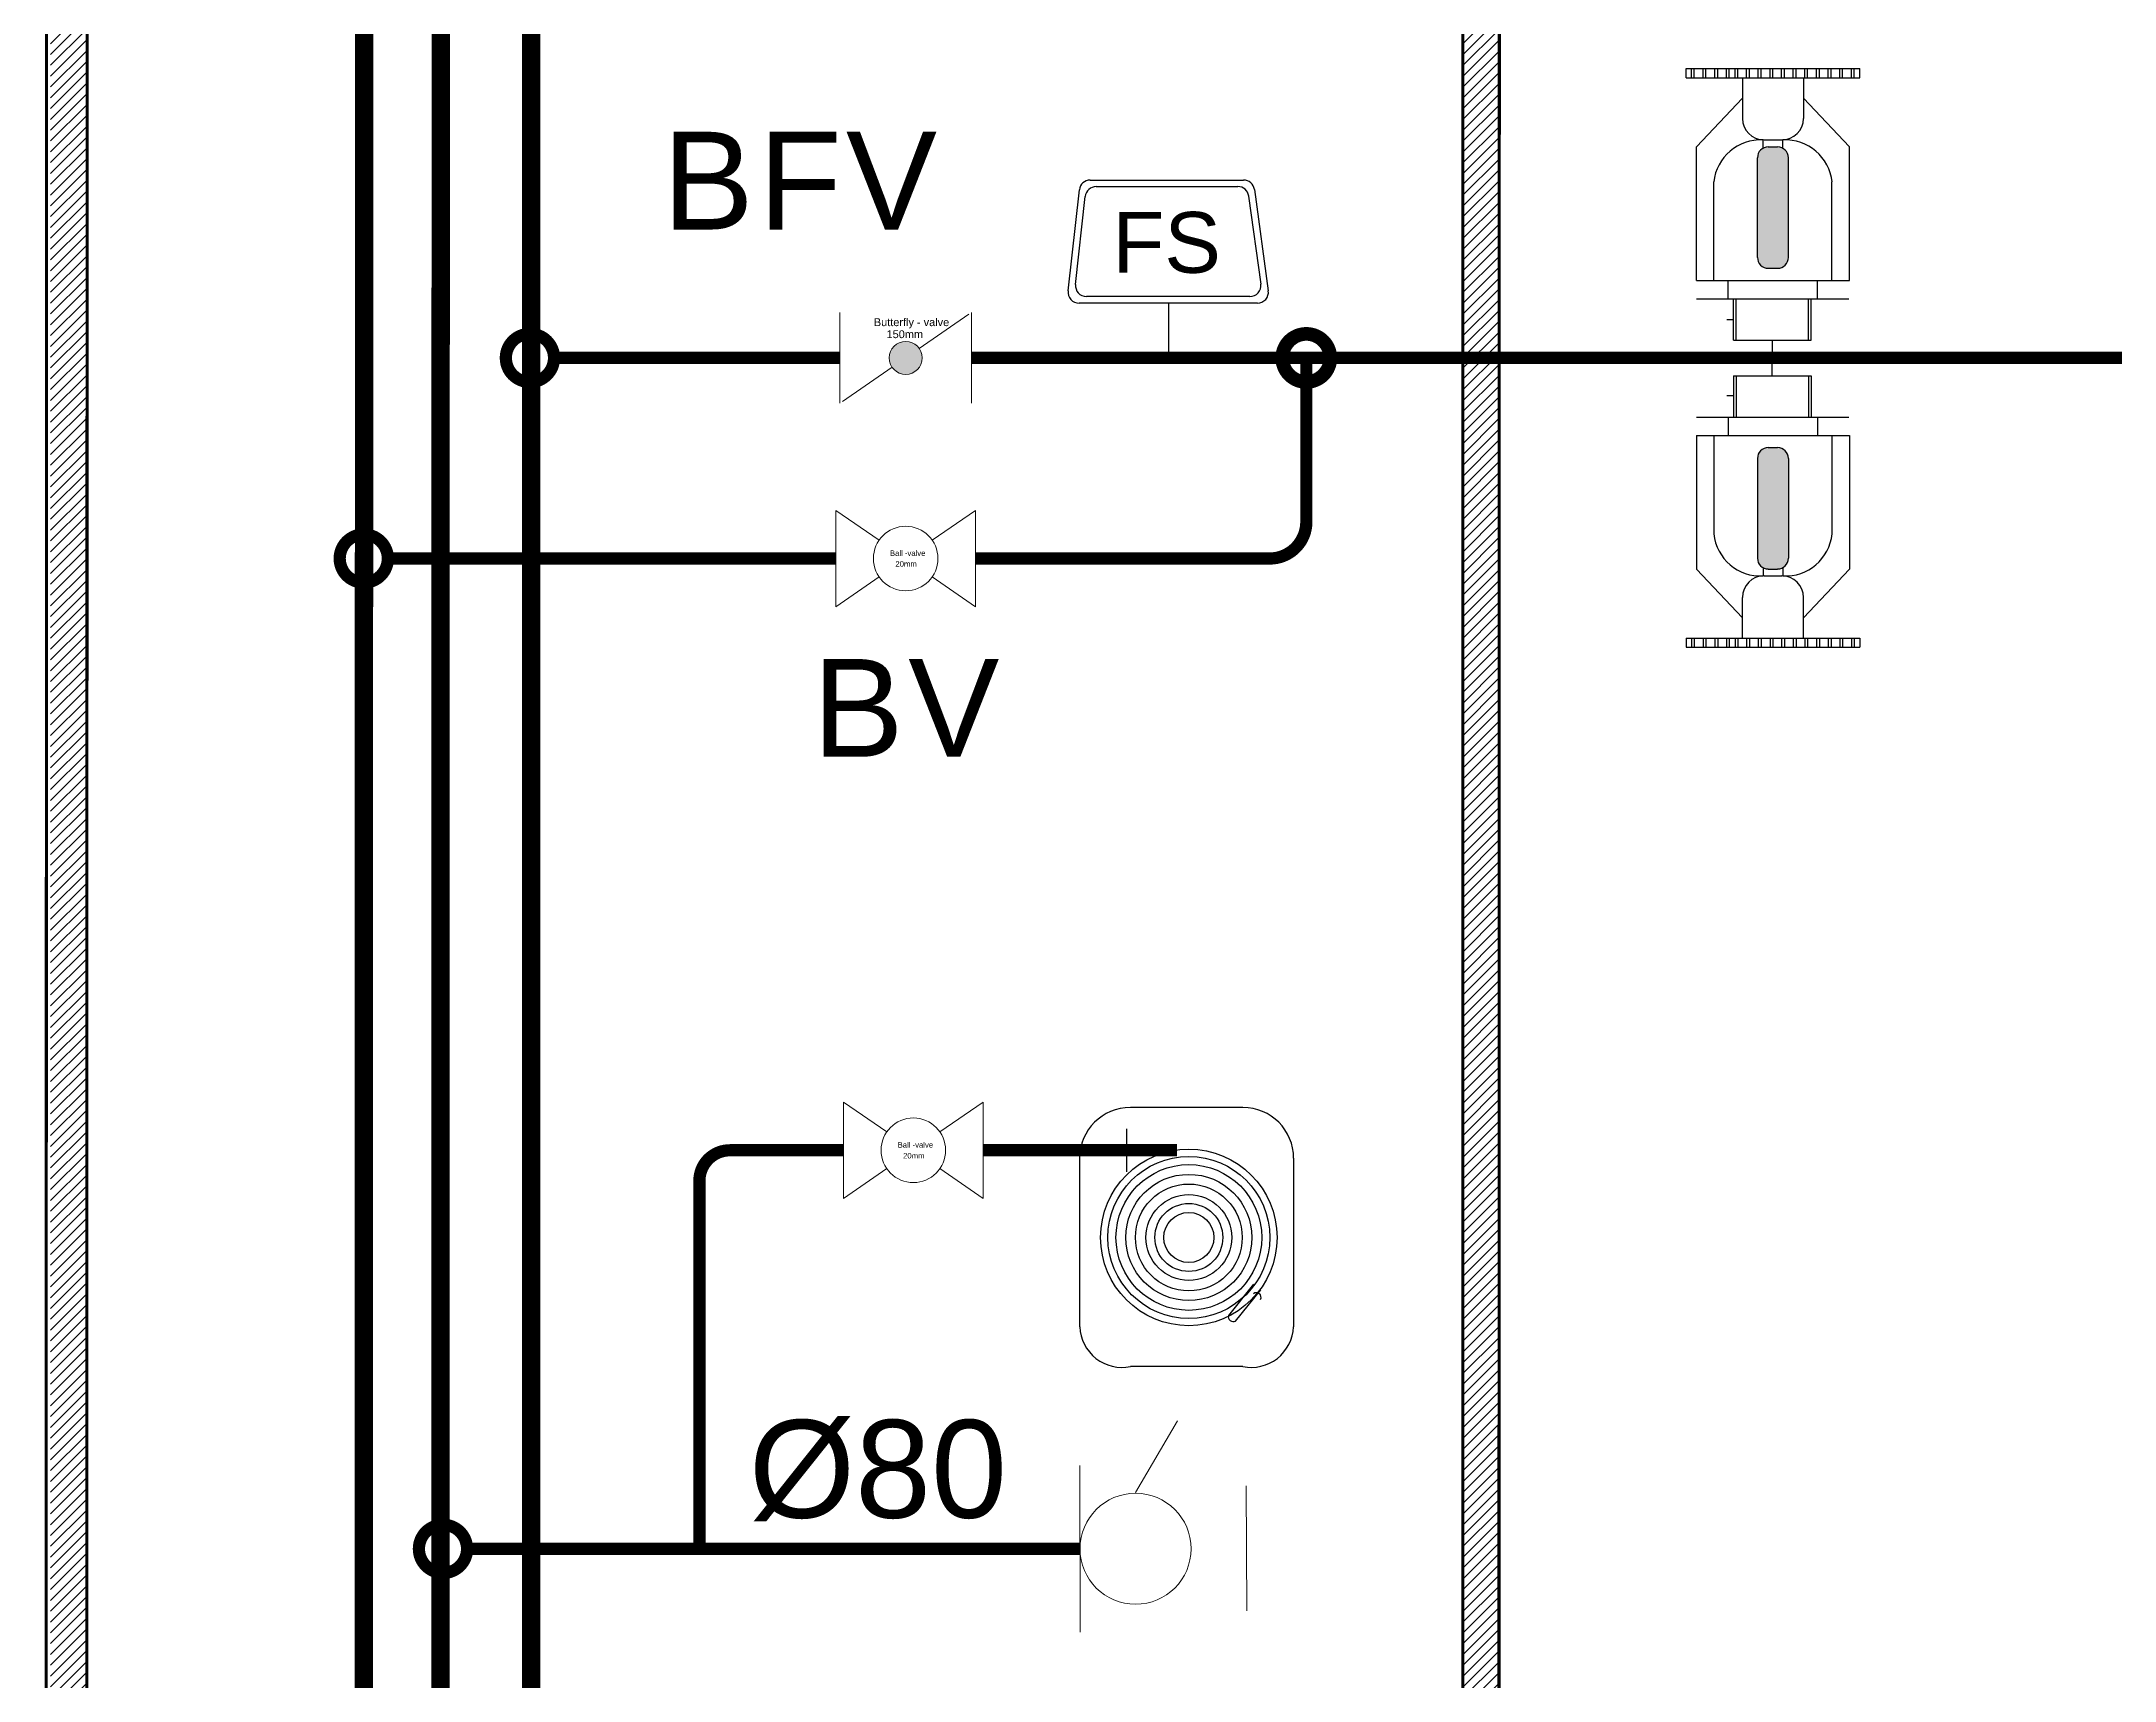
# Model space of a CAD drawing. Header units: millimetres. Extents: x -3573983 to -3087264, y -262072 to -30148.
# Drawn here: x -3178058 to -3161103, y -126798 to -113397 of the extents above; entities that cross this region are included whole.
import ezdxf

# ---------------------------------------------------------------- set-up
doc = ezdxf.new("R2010")
doc.units = ezdxf.units.MM
doc.header["$LTSCALE"] = 2
doc.header["$MEASUREMENT"] = 0
doc.linetypes.add('CONTINOUS', pattern=[0])
doc.layers.get('0').update_dxf_attribs({"color": 251})
for name, color, linetype in [('3.First Floor Plan prot$0$Firepro-notes', 7, 'Continuous'), ('3.First Floor Plan prot$0$Firepro-valves', 7, 'Continuous'), ('DETAILS', 222, 'Continuous'), ('HEAD', 1, 'Continuous'), ('McD-FIRE-FLOW SWITCH', 6, 'Continuous')]:
    doc.layers.add(name, color=color, linetype=linetype)
for name, color, linetype, lineweight in [('MCD-FIRE-SANCTION', 7, 'Continuous', 9), ('TITLE', 7, 'Continuous', 20), ('WALL', 251, 'Continuous', 15)]:
    doc.layers.add(name, color=color, linetype=linetype, lineweight=lineweight)
doc.styles.add('3.First Floor Plan prot$0$FP-Text', font='arial.ttf', dxfattribs={"width": 0.9})
doc.styles.add('ARIAL', font='arial.ttf')
doc.styles.get("Standard").update_dxf_attribs({"font": 'arial.ttf'})

# ---------------------------------------------------------------- blocks, each defined once
blk = doc.blocks.new('3.First Floor Plan prot$0$Flow Switch')
at = {"layer": '3.First Floor Plan prot$0$Firepro-valves', "color": 6}
for p, q in [((123.1, -199.8), (123.1, 200.6)), ((150.3, 225), (377.4, 200)), ((165.1, 208.6), (362.6, 186.8)), ((137.8, -182.9), (137.8, 184.1)), ((384.5, 162.4), (384.5, -155.8)), ((399.3, 175.6), (399.3, -168.6)), ((123.1, 0), (0, 0)), ((363.3, -180.1), (165.7, -207.3)), ((378.1, -193), (151, -224.2))]:
    blk.add_line(p, q, dxfattribs=at)
for centre, major_axis, start_param, end_param in [((147.6, 200.6), (-24.6, 0), 4.602896, 6.283194), ((162.4, 184.1), (-24.6, 0), 4.602896, 6.283194), ((360, 162.4), (-24.6, 0), 3.141615, 4.602909), ((374.7, 175.6), (-24.6, 0), 3.141615, 4.602909), ((162.4, -182.9), (-24.6, 0), 0.000067, 1.707435), ((360, -155.8), (24.6, 0), -1.434254, -0.000029), ((374.7, -168.6), (-24.6, 0), 1.707383, 3.141608), ((147.6, -199.8), (24.6, 0), 3.141552, 4.848919)]:
    blk.add_ellipse(centre, major_axis=major_axis, ratio=1, start_param=start_param, end_param=end_param, dxfattribs=at)
at = {"layer": '3.First Floor Plan prot$0$Firepro-notes', "color": 5, "style": '3.First Floor Plan prot$0$FP-Text', "width": 1}
blk.add_text('FS', height=136.5, rotation=270, dxfattribs=at).set_placement((191.1, 125.8))
blk = doc.blocks.new('*U12')
at = {"linetype": 'Continuous'}
h = blk.add_hatch(color=256, dxfattribs=at)
h.dxf.hatch_style = 1
edge = h.paths.add_edge_path()
edge.add_arc((0, 0), 67.5, 0, 360)
for p, q in [((55.6, 38.3), (258.9, 178.3)), ((-258.9, -178.3), (-55.6, -38.3))]:
    blk.add_line(p, q)
for points in [[(-268.7, -184.7), (-268.7, 185.3)], [(268.6, 185.3), (268.6, -184.7)]]:
    blk.add_lwpolyline(points)
blk.add_circle((0, 0), 67.5, dxfattribs=at)
at = {"char_height": 32, "attachment_point": 1}
for s, width, insert in [('Butterfly - valve', 568.546, (-130.1, 162.1)), ('150mm', 43.731, (-78.1, 113))]:
    blk.add_mtext_dynamic_manual_height_columns(s, width=width, gutter_width=1, heights=[0], dxfattribs=dict(at, insert=insert))
blk = doc.blocks.new('*U14')
for p, q in [((-268.7, 185), (-102.2, 70.4)), ((102.2, 70.4), (268.7, 185)), ((-268.7, -185), (-102.2, -70.4)), ((102.2, -70.4), (268.7, -185))]:
    blk.add_line(p, q)
for points in [[(-268.7, -185), (-268.7, 185)], [(268.7, 185), (268.7, -185)]]:
    blk.add_lwpolyline(points)
blk.add_circle((0, 0), 124)
at = {"char_height": 21.155, "attachment_point": 1}
for s, width, insert in [('{\\fArial|b0|i0|c0|p34;Ball -valve}', 256.949, (-60.4, 31.2)), ('{\\fArial|b0|i0|c0|p34;20mm}', 43.731, (-39.5, -10.3))]:
    blk.add_mtext_dynamic_manual_height_columns(s, width=width, gutter_width=1, heights=[0], dxfattribs=dict(at, insert=insert))
blk = doc.blocks.new('FF CEILING')
at = {"layer": 'DETAILS', "linetype": 'CONTINOUS'}
h = blk.add_hatch(color=160, dxfattribs=at)
h.paths.add_polyline_path([(2119, -2755, -0.414214), (2208, -2666), (2246, -2666), (2246, -3659), (2208, -3659, -0.414214), (2119, -3570)])
h.paths.add_polyline_path([(2246, -2666), (2284, -2666, -0.414214), (2372, -2755), (2372, -3570, -0.414214), (2284, -3659), (2246, -3659)])
h = blk.add_hatch(color=160, dxfattribs=at)
h.paths.add_polyline_path([(2119, -6029, 0.414214), (2208, -6118), (2246, -6118), (2246, -5125), (2208, -5125, 0.414214), (2119, -5214)])
h.paths.add_polyline_path([(2246, -6118), (2284, -6118, 0.414214), (2372, -6029), (2372, -5214, 0.414214), (2284, -5125), (2246, -5125)])
at = {"layer": 'DETAILS', "color": 160, "linetype": 'CONTINOUS'}
for p, q in [((1535, -2102), (1535, -2026)), ((1535, -2026), (2957, -2026)), ((1580, -2102), (1580, -2026)), ((1603, -2102), (1603, -2026)), ((1676, -2102), (1676, -2026)), ((1698, -2102), (1698, -2026)), ((1771, -2102), (1771, -2026)), ((1794, -2102), (1794, -2026)), ((1866, -2102), (1866, -2026)), ((1889, -2102), (1889, -2026)), ((1936, -2102), (1936, -2026)), ((1959, -2102), (1959, -2026)), ((2031, -2102), (2031, -2026)), ((2054, -2102), (2054, -2026)), ((2126, -2102), (2126, -2026)), ((2149, -2102), (2149, -2026)), ((2222, -2102), (2222, -2026)), ((2245, -2102), (2245, -2026)), ((2317, -2102), (2317, -2026)), ((2340, -2102), (2340, -2026)), ((2412, -2102), (2412, -2026)), ((2435, -2102), (2435, -2026)), ((2508, -2102), (2508, -2026)), ((2530, -2102), (2530, -2026)), ((2603, -2102), (2603, -2026)), ((2626, -2102), (2626, -2026)), ((2698, -2102), (2698, -2026)), ((2721, -2102), (2721, -2026)), ((2793, -2102), (2793, -2026)), ((2816, -2102), (2816, -2026)), ((2889, -2102), (2889, -2026)), ((2911, -2102), (2911, -2026)), ((2957, -2102), (2957, -2026)), ((1535, -2102), (2957, -2102)), ((1996, -2102), (1996, -2433)), ((2496, -2102), (2496, -2433)), ((1996, -2267), (1621, -2665)), ((2496, -2267), (2871, -2665)), ((1621, -3758), (1621, -2665)), ((2165, -2677), (2165, -2610)), ((2173, -2610), (2319, -2610)), ((2208, -2666), (2284, -2666)), ((2327, -2677), (2327, -2610)), ((2871, -3758), (2871, -2665)), ((2119, -3570), (2119, -2755)), ((2372, -3570), (2372, -2755)), ((1762, -3758), (1762, -2953)), ((2729, -3758), (2729, -2953)), ((2208, -3659), (2284, -3659)), ((1621, -3758), (2871, -3758)), ((1881, -3908), (1881, -3758)), ((2611, -3908), (2611, -3758)), ((1621, -3908), (2867, -3908)), ((1840, -3908), (2648, -3908)), ((1923, -4246), (1923, -3908)), ((1946, -4246), (1946, -3908)), ((2537, -4246), (2537, -3908)), ((2560, -4246), (2560, -3908)), ((1923, -4081), (1869, -4081)), ((1923, -4246), (2560, -4246)), ((2241, -4246), (2241, -4383)), ((2241, -4538), (2241, -4401)), ((1923, -4538), (2560, -4538)), ((1923, -4538), (1923, -4876)), ((1946, -4538), (1946, -4876)), ((2537, -4538), (2537, -4876)), ((2560, -4538), (2560, -4876)), ((1923, -4703), (1869, -4703)), ((1621, -4876), (2867, -4876)), ((1840, -4876), (2648, -4876)), ((1881, -4876), (1881, -5026)), ((2611, -4876), (2611, -5026)), ((1621, -5026), (1621, -6120)), ((1621, -5026), (2871, -5026)), ((1762, -5026), (1762, -5831)), ((2729, -5026), (2729, -5831)), ((2871, -5026), (2871, -6120)), ((2119, -5214), (2119, -6029)), ((2208, -5125), (2284, -5125)), ((2372, -5214), (2372, -6029)), ((1996, -6517), (1621, -6120)), ((2165, -6107), (2165, -6174)), ((2173, -6174), (2319, -6174)), ((2208, -6118), (2284, -6118)), ((2327, -6107), (2327, -6174)), ((2496, -6517), (2871, -6120)), ((1996, -6682), (1996, -6351)), ((2496, -6682), (2496, -6351)), ((1535, -6682), (1535, -6758)), ((1535, -6682), (2957, -6682)), ((1535, -6758), (2957, -6758)), ((1580, -6682), (1580, -6758)), ((1603, -6682), (1603, -6758)), ((1676, -6682), (1676, -6758)), ((1698, -6682), (1698, -6758)), ((1771, -6682), (1771, -6758)), ((1794, -6682), (1794, -6758)), ((1866, -6682), (1866, -6758)), ((1889, -6682), (1889, -6758)), ((1936, -6682), (1936, -6758)), ((1959, -6682), (1959, -6758)), ((2031, -6682), (2031, -6758)), ((2054, -6682), (2054, -6758)), ((2126, -6682), (2126, -6758)), ((2149, -6682), (2149, -6758)), ((2222, -6682), (2222, -6758)), ((2245, -6682), (2245, -6758)), ((2317, -6682), (2317, -6758)), ((2340, -6682), (2340, -6758)), ((2412, -6682), (2412, -6758)), ((2435, -6682), (2435, -6758)), ((2508, -6682), (2508, -6758)), ((2530, -6682), (2530, -6758)), ((2603, -6682), (2603, -6758)), ((2626, -6682), (2626, -6758)), ((2698, -6682), (2698, -6758)), ((2721, -6682), (2721, -6758)), ((2793, -6682), (2793, -6758)), ((2816, -6682), (2816, -6758)), ((2889, -6682), (2889, -6758)), ((2911, -6682), (2911, -6758)), ((2957, -6682), (2957, -6758))]:
    blk.add_line(p, q, dxfattribs=at)
at = {"layer": 'DETAILS', "linetype": 'CONTINOUS', "const_width": 100}
blk.add_lwpolyline([(-1570, -4392), (-1570, -5732, -0.414214), (-1870, -6032), (-4275, -6032)], format="xyb", dxfattribs=at)
blk.add_lwpolyline([(-5419, -6032), (-9122, -6032)], dxfattribs=at)
at = {"layer": 'DETAILS', "color": 160, "linetype": 'CONTINOUS'}
for centre, radius, start, end in [((2173, -2433), 177, 180, 270), ((2319, -2433), 177, 270, 0), ((2145, -2994), 385, 86.9996, 173.9078), ((2208, -2755), 88.6, 90, 180), ((2284, -2755), 88.6, 0, 90), ((2347, -2994), 385, 6.0922, 93.0004), ((2208, -3570), 88.6, 180, 270), ((2284, -3570), 88.6, 270, 0), ((2208, -5214), 88.6, 90, 180), ((2284, -5214), 88.6, 0, 90), ((2145, -5790), 385, 186.0922, 273.0004), ((2347, -5790), 385, 266.9996, 353.9078), ((2208, -6029), 88.6, 180, 270), ((2284, -6029), 88.6, 270, 0), ((2173, -6351), 177, 90, 180), ((2319, -6351), 177, 0, 90)]:
    blk.add_arc(centre, radius, start, end, dxfattribs=at)
at = {"layer": 'HEAD', "color": 151, "linetype": 'CONTINOUS', "ltscale": 5}
for points, const_width in [([(-8117, -4392, 1), (-7723, -4392, 1)], 100), ([(-1767, -4392, 1), (-1374, -4392, 1)], 112), ([(-9476, -6032, 1), (-9082, -6032, 1)], 100)]:
    blk.add_lwpolyline(points, format="xyb", close=True, dxfattribs=dict(at, const_width=const_width))
at = {"layer": 'HEAD', "color": 151, "linetype": 'CONTINOUS', "ltscale": 5, "const_width": 100}
for points in [[(-7757, -4392), (-5384, -4392)], [(-4310, -4392), (18344, -4392)]]:
    blk.add_lwpolyline(points, dxfattribs=at)
at = {"layer": 'McD-FIRE-FLOW SWITCH', "color": 7, "extrusion": (-1.38383e-08, -5.65664e-09, 1), "xscale": 3.642574231388976, "yscale": 3.642574231388976, "zscale": 3.642574231388976, "rotation": 89.9999994967147}
blk.add_blockref('3.First Floor Plan prot$0$Flow Switch', (-2698, -4392, 0), dxfattribs=at)
at = {"layer": 'TITLE', "color": 7, "linetype": 'CONTINOUS'}
for name, p, xscale, yscale, zscale in [('*U12', (-4847, -4392), 2, 2, 2), ('*U14', (-4847, -6032), 2.128235619209459, 2.128235619209459, 2.128235619209459)]:
    blk.add_blockref(name, p, dxfattribs=dict(at, xscale=xscale, yscale=yscale, zscale=zscale))
at = {"layer": 'TITLE', "color": 7, "linetype": 'CONTINOUS', "char_height": 800, "width": 18085.37, "attachment_point": 1, "style": 'ARIAL'}
for s, insert in [('{\\T1.05;BFV}', (-6835, -2542)), ('{\\T1.05;BV}', (-5609, -6853))]:
    blk.add_mtext(s, dxfattribs=dict(at, insert=insert))
blk = doc.blocks.new('*U19')
at = {"color": 6, "linetype": 'CONTINOUS'}
for p, q in [((5665, 460), (6008, 1048)), ((5208, 681), (5212, -681)), ((6570, 515), (6573, -506))]:
    blk.add_line(p, q, dxfattribs=at)
blk.add_circle((5664, 1), 454, dxfattribs=at)
at = {"layer": 'DETAILS', "linetype": 'CONTINOUS'}
for p, q in [((6542, 3609), (5622, 3609)), ((5207, 3194), (5207, 1815)), ((6957, 3194), (6957, 1815)), ((6542, 1491), (5622, 1491))]:
    blk.add_line(p, q, dxfattribs=at)
at = {"layer": 'DETAILS', "color": 8, "linetype": 'CONTINOUS'}
for p, q in [((6628, 2164), (6423, 1908)), ((6686, 2118), (6480, 1862))]:
    blk.add_line(p, q, dxfattribs=at)
for radius in [722, 662, 596, 516, 437, 351, 278, 205]:
    blk.add_circle((6100, 2546), radius, dxfattribs=at)
at = {"layer": 'DETAILS', "linetype": 'CONTINOUS'}
for centre, radius, start, end in [((5622, 3194), 415, 90, 180), ((6542, 3194), 415, 0, 90), ((5553, 1830), 346, 182.4493, 281.5802), ((6611, 1830), 346, 258.4198, 357.5507)]:
    blk.add_arc(centre, radius, start, end, dxfattribs=at)
at = {"layer": 'DETAILS', "color": 8, "linetype": 'CONTINOUS'}
for centre, radius, start, end in [((6653, 2057), 37.6, 331.7878, 130.7807), ((6464, 1900), 41.6, 168.6465, 293.922)]:
    blk.add_arc(centre, radius, start, end, dxfattribs=at)
at = {"layer": 'HEAD', "linetype": 'CONTINOUS', "ltscale": 3}
blk.add_line((5590, 3434), (5590, 3084), dxfattribs=at)
at = {"layer": 'HEAD', "linetype": 'CONTINOUS', "ltscale": 3, "const_width": 100}
blk.add_lwpolyline([(3275, 3259), (2347, 3259, 0.414214), (2097, 3009), (2097, 0)], format="xyb", dxfattribs=at)
for points in [[(4419, 3259), (6002, 3259)], [(197, 0), (5210, 0)]]:
    blk.add_lwpolyline(points, dxfattribs=at)
blk.add_lwpolyline([(-197, 0, 1), (197, 0, 1)], format="xyb", close=True, dxfattribs=at)
at = {"layer": 'TITLE', "color": 7, "linetype": 'CONTINOUS', "xscale": 2.128235619209459, "yscale": 2.128235619209459, "zscale": 2.128235619209459}
blk.add_blockref('*U14', (3847, 3259), dxfattribs=at)
at = {"layer": 'TITLE', "color": 7, "linetype": 'Continuous', "style": 'ARIAL'}
blk.add_text('Ø80', height=800, dxfattribs=at).set_placement((2501, 254))

msp = doc.modelspace()

# ---------------------------------------------------------------- hatches: boundary and pattern name
at = {"layer": 'WALL', "linetype": 'CONTINOUS'}
h = msp.add_hatch(dxfattribs=at)
h.set_pattern_fill('ANSI31', color=8, scale=500)
h.set_pattern_definition([(45, (-6220483.32, 2819755.234), (-44.1941738, 44.1941738), [])])
h.paths.add_polyline_path([(-3177690.4, -104941.6), (-3177982.3, -104941.6), (-3177982.3, -249214.5), (-3177713.2, -249221.6)])
h = msp.add_hatch(dxfattribs=at)
h.set_pattern_fill('ANSI31', color=8, scale=500)
h.set_pattern_definition([(45, (-6208933.33, 2819752.76), (-44.1941738, 44.1941738), [])])
h.paths.add_polyline_path([(-3166140.5, -104944.1), (-3166432.3, -104944.1), (-3166432.3, -249217), (-3166163.2, -249224.1)])

# ---------------------------------------------------------------- linework, layer by layer
at = {"layer": 'DETAILS', "color": 5, "linetype": 'CONTINOUS', "const_width": 150}
msp.add_lwpolyline([(-3175418.2, -107285.4), (-3175436.8, -249334.8)], dxfattribs=at)
at = {"layer": 'HEAD', "linetype": 'CONTINOUS', "ltscale": 3, "const_width": 150}
msp.add_lwpolyline([(-3174791.5, -107285.4), (-3174807.4, -234093.8)], dxfattribs=at)
at = {"layer": 'HEAD', "color": 151, "linetype": 'CONTINOUS', "ltscale": 5, "const_width": 150}
msp.add_lwpolyline([(-3174067.1, -234093.8), (-3174050.8, -107285.4)], dxfattribs=at)
at = {"layer": 'WALL', "color": 8, "linetype": 'CONTINOUS'}
for p, q in [((-3178014.1, -104678.9), (-3178045, -249227.8)), ((-3177682.3, -104678.9), (-3177713.3, -249227.8)), ((-3166132.3, -104680.8), (-3166163.3, -249227.8))]:
    msp.add_line(p, q, dxfattribs=at)
at = {"layer": 'WALL', "color": 8, "linetype": 'CONTINOUS', "const_width": 25}
for points in [[(-3178014.1, -104678.9), (-3178045, -249227.8)], [(-3177713.3, -249227.8), (-3177682.3, -104678.9)], [(-3166432.3, -104680.8), (-3166432.3, -249227.8)], [(-3166163.3, -249227.8), (-3166132.3, -104680.8)]]:
    msp.add_lwpolyline(points, dxfattribs=at)

# ---------------------------------------------------------------- block references
at = {"layer": 'MCD-FIRE-SANCTION', "linetype": 'Continuous'}
for name, p in [('FF CEILING', (-3166142.4, -111592.3)), ('*U19', (-3174773.5, -125721.5))]:
    msp.add_blockref(name, p, dxfattribs=at)

doc.saveas('drawing.dxf')
